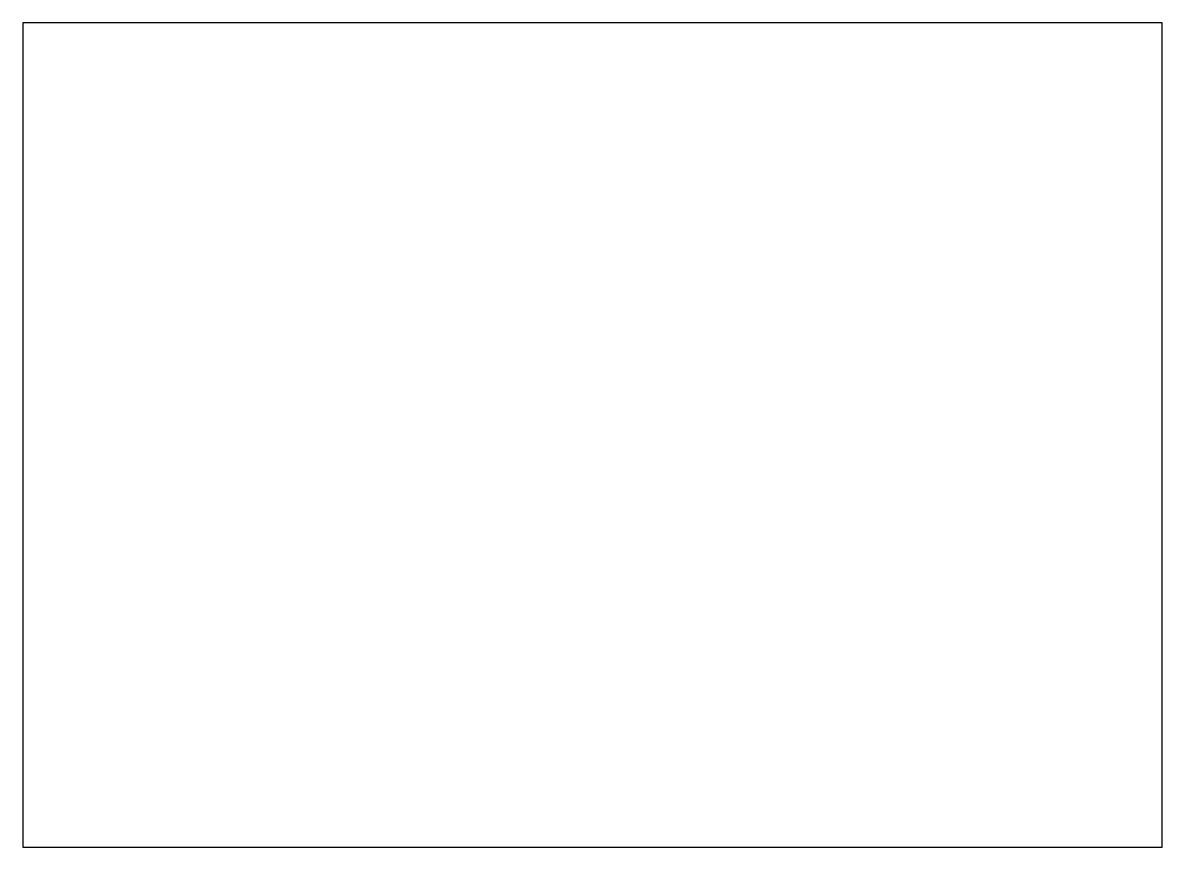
# Model space of a CAD drawing. Header units: millimetres. Extents: x -306 to 306, y -221 to 221.
import ezdxf

# ---------------------------------------------------------------- set-up
doc = ezdxf.new("R2010")
doc.units = ezdxf.units.MM

msp = doc.modelspace()

# ---------------------------------------------------------------- linework, layer by layer
for p, q in [((305.5, 221), (-305.5, 221)), ((-305.5, 221), (-305.5, -221)), ((305.5, -221), (305.5, 221)), ((-305.5, -221), (305.5, -221))]:
    msp.add_line(p, q)

doc.saveas('drawing.dxf')
